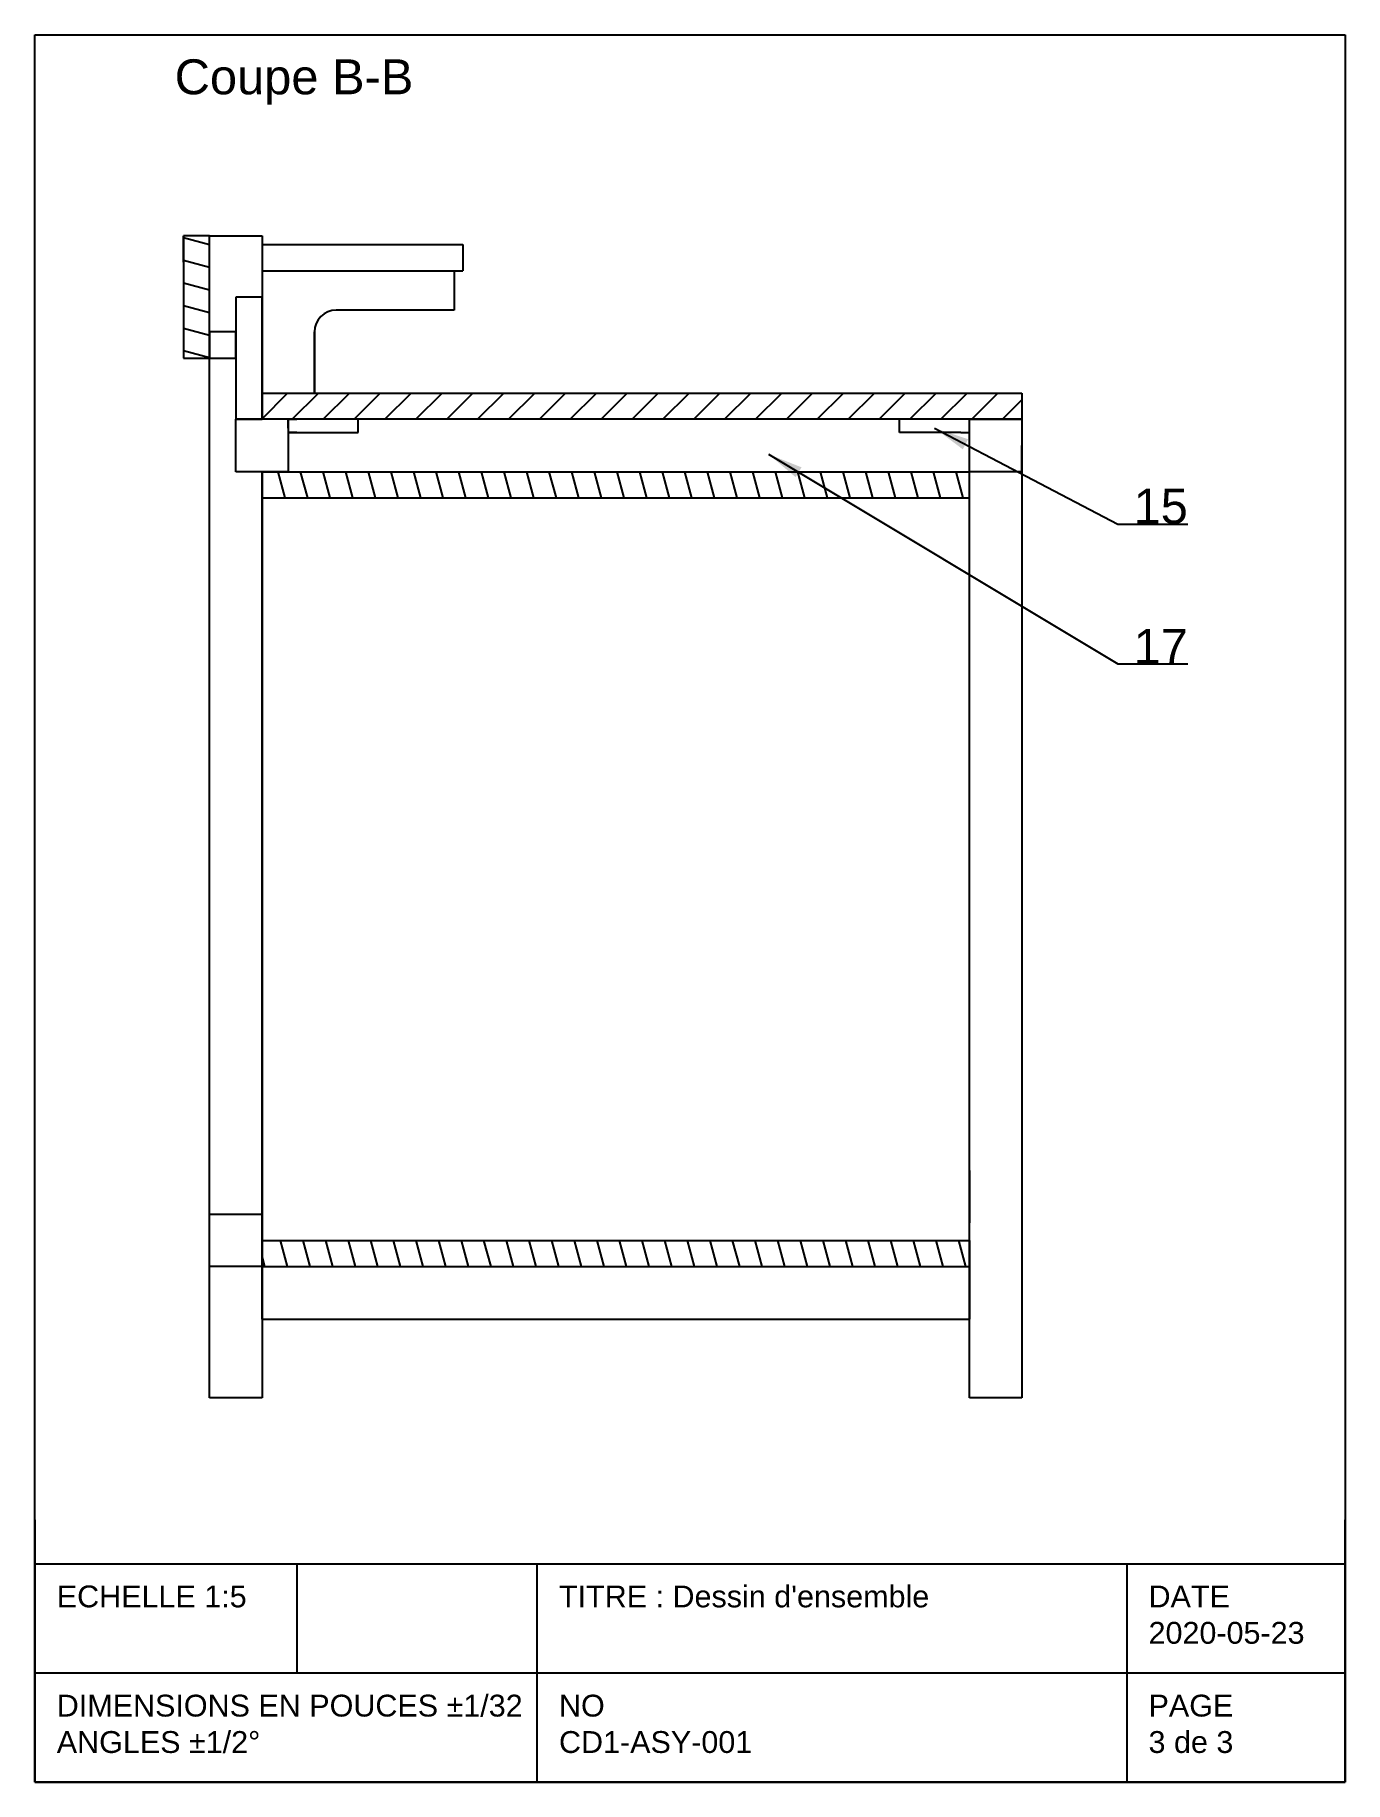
# Model space of a CAD drawing. Header units: inches. Extents: x -5 to 32.5, y -11 to 39.
import ezdxf

# ---------------------------------------------------------------- set-up
doc = ezdxf.new("R2010")
doc.units = ezdxf.units.IN
doc.header["$MEASUREMENT"] = 0
doc.layers.get('0').update_dxf_attribs({"lineweight": 25})
doc.styles.add('QCADDimTextStyle', font='txt')
doc.styles.add('textstyle11', font='')
doc.styles.add('textstyle12', font='')
doc.styles.add('textstyle13', font='')
doc.styles.add('textstyle14', font='')
doc.styles.add('textstyle15', font='')
doc.styles.add('textstyle16', font='')
doc.styles.add('textstyle17', font='')
doc.styles.add('textstyle18', font='')
doc.styles.add('textstyle19', font='')
doc.styles.get('textstyle11').set_extended_font_data('Arial')
doc.styles.get('textstyle12').set_extended_font_data('Arial')
doc.styles.get('textstyle13').set_extended_font_data('Arial')
doc.styles.get('textstyle14').set_extended_font_data('Arial')
doc.styles.get('textstyle15').set_extended_font_data('Arial')
doc.styles.get('textstyle16').set_extended_font_data('Arial')
doc.styles.get('textstyle17').set_extended_font_data('Arial')
doc.styles.get('textstyle18').set_extended_font_data('Arial')
doc.styles.get('textstyle19').set_extended_font_data('Arial')
doc.dimstyles.new('QCADDimStyle', dxfattribs={"dimtxt": 1, "dimasz": 1, "dimexe": 0.5, "dimexo": 0.25, "dimgap": 0.25, "dimtad": 1, "dimtoh": 1, "dimdec": 4, "dimzin": 0, "dimdsep": 46, "dimtxsty": 'QCADDimTextStyle', "dimcen": 0.09, "dimadec": 0, "dimazin": 0, "dimtfac": 1, "dimtdec": 4, "dimtofl": 0, "dimtmove": 0, "dimatfit": 3, "dimfxl": 1, "dimtolj": 1, "dimtzin": 0, "dimarcsym": 0})

# ---------------------------------------------------------------- blocks, each defined once
blk = doc.blocks.new('cartouche_ANSI_A')
for p, q in [((0, 10), (7.5, 10)), ((0, 0), (0, 10)), ((7.5, 10), (7.5, 0)), ((0, 1.5), (0, 0)), ((7.5, 0), (7.5, 1.5)), ((0, 1.25), (7.5, 1.25)), ((1.5, 1.25), (1.5, 0.625)), ((2.875, 0), (2.875, 1.25)), ((6.25, 1.25), (6.25, 0)), ((0, 0), (0, 0.75)), ((7.5, 0.75), (7.5, 0)), ((0, 0.625), (2.875, 0.625)), ((2.875, 0.625), (5.625, 0.625)), ((5.625, 0.625), (7.5, 0.625)), ((7.5, 0), (0, 0)), ((0, 0), (7.5, 0)), ((7.5, 0), (0, 0))]:
    blk.add_line(p, q)
at = {"char_height": 0.125, "attachment_point": 1}
for s, insert, style in [('ECHELLE 1:5', (0.125, 1.125), 'textstyle12'), ("TITRE : Dessin d'ensemble", (3, 1.125), 'textstyle14'), ('DATE\\P2020-05-23', (6.375, 1.125), 'textstyle16'), ('DIMENSIONS EN POUCES %%p1/32\\PANGLES %%p1/2%%d', (0.125, 0.5), 'textstyle11'), ('NO\\PCD1-ASY-001', (3, 0.5), 'textstyle13'), ('PAGE\\P3 de 3', (6.375, 0.5), 'textstyle15')]:
    blk.add_mtext(s, dxfattribs=dict(at, insert=insert, style=style))

msp = doc.modelspace()

# ---------------------------------------------------------------- hatches: boundary and pattern name
h = msp.add_hatch()
h.set_pattern_fill('ANSI31', color=256, scale=5, angle=120, style=0, pattern_type=0)
h.paths.add_polyline_path([(-0.75, 33.25), (-0.75, 29.75), (0, 29.75), (0, 33.25)], flags=0)
h = msp.add_hatch()
h.set_pattern_fill('ANSI31', color=256, scale=5, style=0, pattern_type=0)
h.paths.add_polyline_path([(21.75, 28), (23.25, 28), (23.25, 28.75), (3, 28.75), (1.5, 28.75), (1.5, 28)], flags=0)
h = msp.add_hatch()
h.set_pattern_fill('ANSI31', color=256, scale=5, angle=60, style=0, pattern_type=0)
h.paths.add_polyline_path([(21.75, 25.75), (21.75, 26.5), (1.5, 26.5), (1.5, 25.75)], flags=0)
h = msp.add_hatch()
h.set_pattern_fill('ANSI31', color=256, scale=5, angle=60, style=0, pattern_type=0)
h.paths.add_polyline_path([(21.75, 4.5), (21.75, 3.75), (1.5, 3.75), (1.5, 4.5)], flags=0)

# ---------------------------------------------------------------- linework, layer by layer
for p, q in [((0, 33.25), (-0.75, 33.25)), ((-0.75, 33.25), (-0.75, 29.75)), ((-0.75, 32.5), (-0.75, 33.25)), ((0, 33.25), (1.5, 33.25)), ((0, 29.75), (0, 33.25)), ((0, 29.75), (0, 33.25)), ((0, 32.5), (0, 33.25)), ((1.5, 33.25), (1.5, 32.25)), ((1.5, 33), (7.25, 33)), ((7.25, 33), (7.25, 32.25)), ((1.5, 32.25), (1.5, 28.75)), ((1.5, 32.25), (7.25, 32.25)), ((7, 32.25), (7, 31.125)), ((1.5, 31.5), (0.75, 31.5)), ((0.75, 31.5), (0.75, 28)), ((1.5, 28), (1.5, 31.5)), ((7, 31.125), (3.625, 31.125)), ((0.75, 30.5), (0, 30.5)), ((0, 30.5), (0, 29.75)), ((0.75, 29.75), (0.75, 30.5)), ((3, 28.75), (3, 30.5)), ((3, 30.5), (3, 28.75)), ((-0.75, 29.75), (0, 29.75)), ((0, 0), (0, 29.75)), ((0, 29.75), (0.75, 29.75)), ((1.5, 28.75), (1.5, 28)), ((1.5, 28), (1.5, 28.75)), ((1.5, 28.75), (3, 28.75)), ((3, 28.75), (23.25, 28.75)), ((23.25, 28.75), (23.25, 28)), ((23.25, 28.75), (23.25, 28)), ((0.75, 26.5), (0.75, 28)), ((0.75, 28), (1.5, 28)), ((1.5, 28), (0.75, 28)), ((21.75, 28), (1.5, 28)), ((1.5, 28), (1.5, 28)), ((23.25, 28), (1.5, 28)), ((2.25, 28), (2.25, 26.5)), ((2.25, 28), (2.5, 28)), ((2.25, 27.75), (2.25, 28)), ((4.25, 27.625), (4.25, 28)), ((19.75, 27.625), (19.75, 28)), ((21.75, 28), (21.5, 28)), ((21.75, 28), (23.25, 28)), ((21.75, 26.5), (21.75, 28)), ((21.75, 0), (21.75, 28)), ((21.75, 28), (23.25, 28)), ((21.75, 26.5), (21.75, 28)), ((21.75, 26.5), (21.75, 28)), ((21.75, 26.5), (21.75, 28)), ((21.75, 27.75), (21.75, 28)), ((23.25, 28), (23.25, 26.5)), ((23.25, 28), (23.25, 0)), ((2.5, 27.625), (2.25, 27.625)), ((2.25, 27.625), (4.25, 27.625)), ((21.5, 27.625), (19.75, 27.625)), ((21.5, 27.625), (21.75, 27.625)), ((23.25, 27.25), (23.25, 26.5)), ((23.25, 26.5), (23.25, 27.25)), ((2.25, 26.5), (0.75, 26.5)), ((1.5, 26.5), (1.5, 25.75)), ((1.5, 26.5), (1.5, 26.5)), ((1.5, 26.5), (21.75, 26.5)), ((1.5, 25.75), (1.5, 26.5)), ((2, 26.5), (2.25, 26.5)), ((23.25, 26.5), (21.75, 26.5)), ((21.75, 25.75), (21.75, 26.5)), ((21.75, 25.75), (21.75, 26.5)), ((1.5, 25.75), (1.5, 4.5)), ((1.5, 4.5), (1.5, 25.75)), ((1.5, 25.75), (21.75, 25.75)), ((21.75, 6.5), (21.75, 5)), ((0, 5.25), (1.5, 5.25)), ((0, 3.75), (0, 5.25)), ((1.5, 5.25), (1.5, 3.75)), ((1.5, 4.5), (1.5, 3.75)), ((1.5, 4.5), (21.75, 4.5)), ((21.75, 3.75), (21.75, 4.5)), ((21.75, 4.5), (21.75, 3.75)), ((1.5, 3.75), (1.5, 4.5)), ((1.5, 3.75), (0, 3.75)), ((1.5, 3.75), (1.5, 0)), ((1.5, 2.25), (1.5, 3.75)), ((1.5, 3.75), (21.75, 3.75)), ((21.75, 2.25), (21.75, 3.75)), ((21.75, 2.25), (21.75, 3.75)), ((21.75, 3.75), (21.75, 2.25)), ((1.5, 2.25), (21.75, 2.25)), ((1.5, 0), (0, 0)), ((23.25, 0), (21.75, 0))]:
    msp.add_line(p, q)
msp.add_arc((3.625, 30.5), 0.625, 90, 180)

# ---------------------------------------------------------------- block references
at = {"xscale": 5, "yscale": 5}
msp.add_blockref('cartouche_ANSI_A', (-5, -11), dxfattribs=at)

# ---------------------------------------------------------------- texts
at = {"char_height": 1}
for s, insert, attachment_point, style in [('Coupe B-B', (-1, 37), 7, 'textstyle17'), ('15', (28, 25), 9, 'textstyle18'), ('17', (28, 21), 9, 'textstyle19')]:
    msp.add_mtext(s, dxfattribs=dict(at, insert=insert, attachment_point=attachment_point, style=style))

# ---------------------------------------------------------------- leaders
for points in [[(20.75, 27.75), (26, 25), (28, 25)], [(16, 27), (26, 21), (28, 21)]]:
    msp.add_leader(points, dimstyle='QCADDimStyle')

doc.saveas('drawing.dxf')
